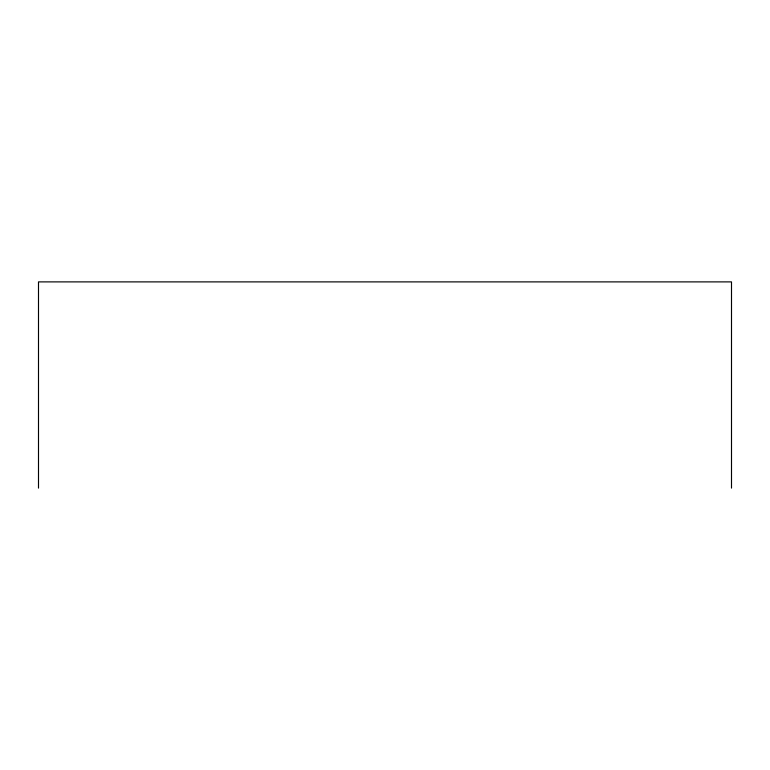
<?xml version="1.0" encoding="UTF-8"?>
<svg xmlns="http://www.w3.org/2000/svg" width="770" height="770" viewBox="0 0 770 770"><rect width="100%" height="100%" fill="white"/><g stroke="black" fill="none" stroke-linecap="round" stroke-linejoin="round"><path stroke-width="1.16" d="M731.5 488.113L731.5 281.887L38.5 281.887L38.5 488.113"/></g></svg>
